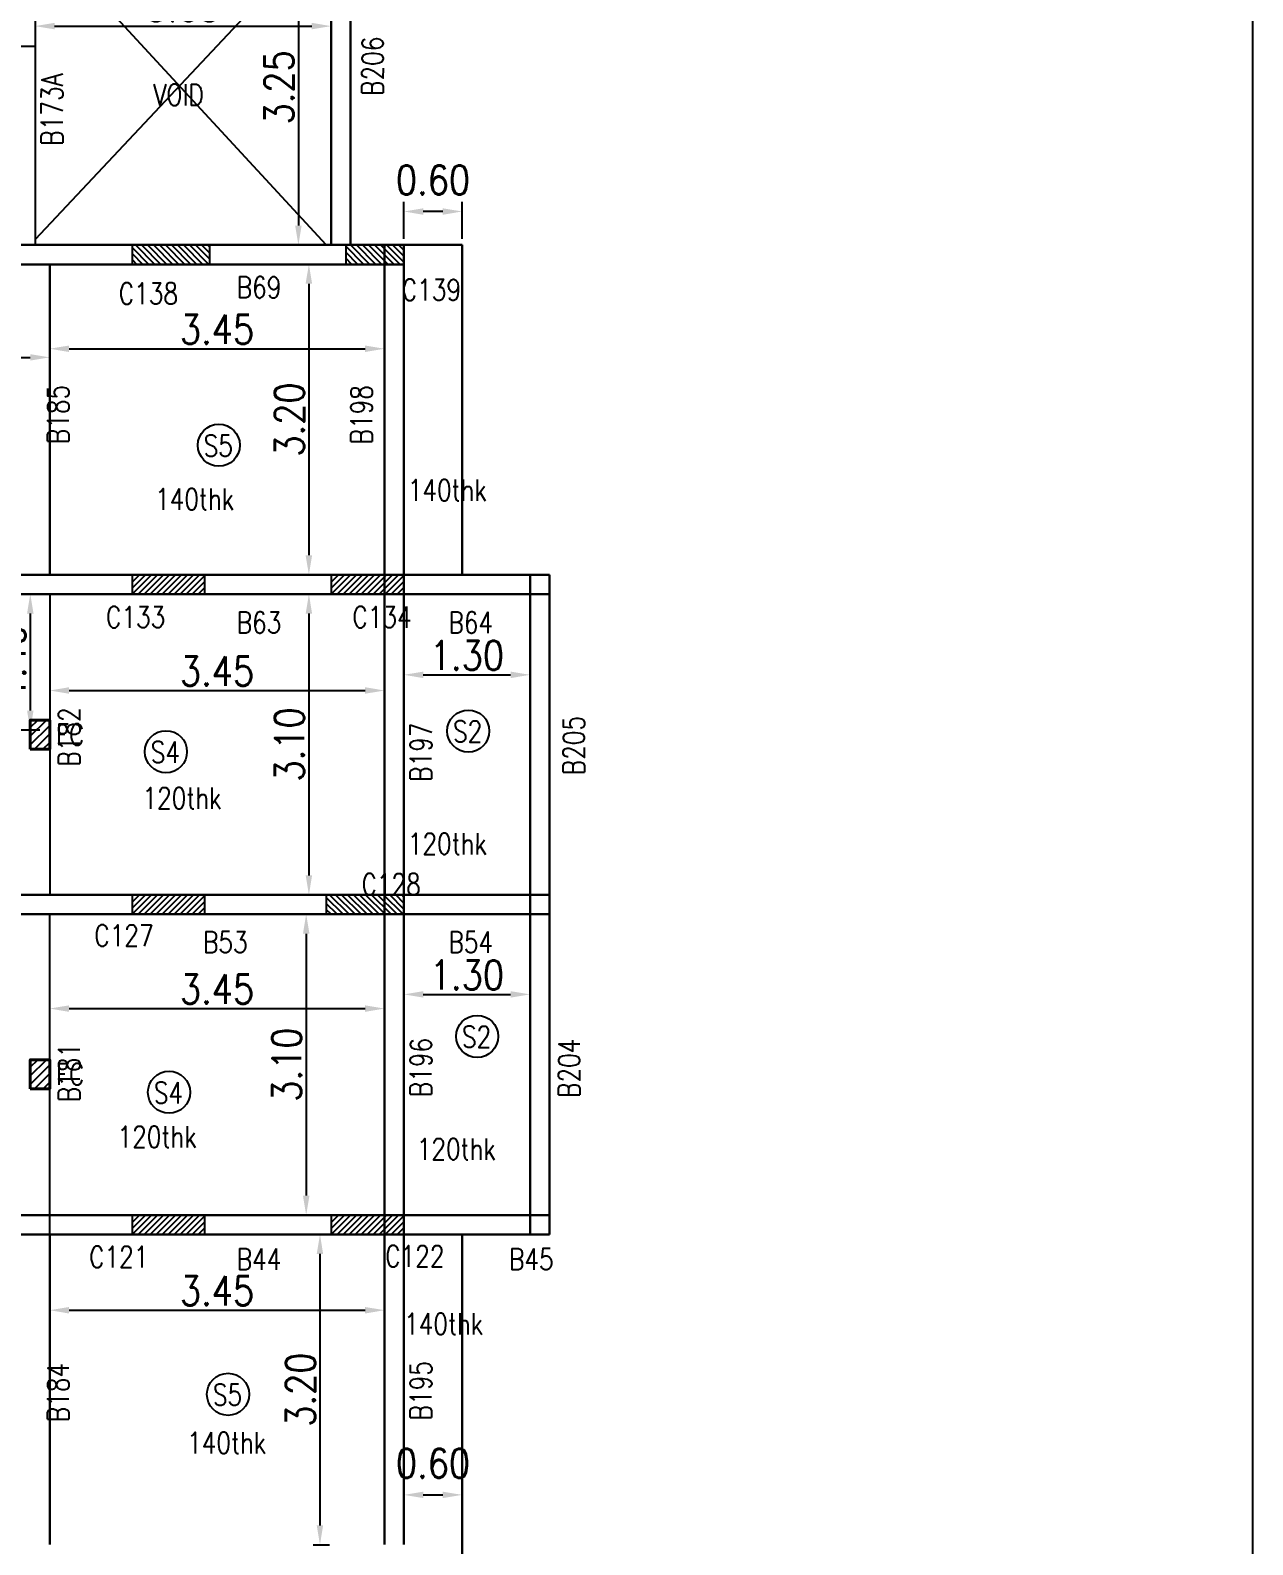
# Model space of a CAD drawing. Extents: x 461 to 37421, y -8279 to -202.
# Drawn here: x 37036.2 to 37048.79, y -8113.09 to -8097.48 of the extents above; entities that cross this region are included whole.
import ezdxf

# ---------------------------------------------------------------- set-up
doc = ezdxf.new("R2010")
doc.units = 0
doc.header["$MEASUREMENT"] = 0
doc.header["$PDMODE"] = 34
doc.header["$PDSIZE"] = 0.2
for name, color, linetype in [('COLNO', 4, 'Continuous'), ('DIM', 253, 'Continuous'), ('K-col', 1, 'Continuous')]:
    doc.layers.add(name, color=color, linetype=linetype)
doc.layers.add('k-beam', color=6, linetype='Continuous', lineweight=30)
doc.styles.add('RS', font='ROMANS.shx', dxfattribs={"width": 0.85})
doc.dimstyles.new('DIM1', dxfattribs={"dimtxt": 0.3, "dimasz": 0.2, "dimexe": 0.1, "dimexo": 0.0625, "dimgap": 0.05, "dimtad": 1, "dimzin": 0, "dimdsep": 46, "dimtxsty": 'RS', "dimcen": 0.09, "dimclrd": 256, "dimclre": 256, "dimclrt": 12, "dimaunit": 1, "dimadec": 3, "dimazin": 0, "dimtfac": 1, "dimtofl": 0, "dimtmove": 2, "dimatfit": 3, "dimfxl": 1, "dimtolj": 1, "dimtzin": 0, "dimlwd": -1, "dimarcsym": 0})

# ---------------------------------------------------------------- blocks, each defined once
blk = doc.blocks.new('*D1305')
at = {"lineweight": -2, "transparency": 16777216}
for p, q in [((37040.049, -8099.628), (37040.049, -8099.246)), ((37040.649, -8099.628), (37040.649, -8099.246))]:
    blk.add_line(p, q, dxfattribs=at)
at = {"transparency": 16777216}
blk.add_line((37040.449, -8099.346), (37040.249, -8099.346), dxfattribs=at)
for points in [[(37040.249, -8099.313), (37040.249, -8099.38), (37040.049, -8099.346)], [(37040.449, -8099.313), (37040.449, -8099.38), (37040.649, -8099.346)]]:
    blk.add_solid(points, dxfattribs=at)
at = {"layer": 'Defpoints', "color": 0, "transparency": 16777216}
for p in [(37040.049, -8099.346), (37040.049, -8099.691), (37040.649, -8099.691)]:
    blk.add_point(p, dxfattribs=at)
at = {"color": 12, "transparency": 16777216, "insert": (37040.349, -8099.021), "char_height": 0.3, "attachment_point": 5, "style": 'RS'}
blk.add_mtext('\\A1;0.60', dxfattribs=at)
blk = doc.blocks.new('*D1313')
at = {"lineweight": -2, "transparency": 16777216}
for p, q in [((37032.749, -8100.756), (37032.749, -8100.95)), ((37036.399, -8100.756), (37036.399, -8100.95))]:
    blk.add_line(p, q, dxfattribs=at)
at = {"transparency": 16777216}
blk.add_line((37032.949, -8100.85), (37036.199, -8100.85), dxfattribs=at)
for points in [[(37032.949, -8100.817), (37032.949, -8100.883), (37032.749, -8100.85)], [(37036.199, -8100.817), (37036.199, -8100.883), (37036.399, -8100.85)]]:
    blk.add_solid(points, dxfattribs=at)
at = {"layer": 'Defpoints', "color": 0, "transparency": 16777216}
for p in [(37032.749, -8100.693), (37036.399, -8100.693), (37036.399, -8100.85)]:
    blk.add_point(p, dxfattribs=at)
at = {"color": 12, "transparency": 16777216, "insert": (37034.574, -8100.65), "char_height": 0.3, "attachment_point": 5, "style": 'RS'}
blk.add_mtext('\\A1;3.65', dxfattribs=at)
blk = doc.blocks.new('*D1389')
at = {"layer": 'Defpoints', "color": 0, "transparency": 16777216}
for p in [(37036.249, -8097.247), (37039.299, -8097.247), (37039.299, -8097.435)]:
    blk.add_point(p, dxfattribs=at)
at = {"layer": 'DIM', "lineweight": -2, "transparency": 16777216}
for p, q in [((37036.249, -8097.31), (37036.249, -8097.535)), ((37039.299, -8097.31), (37039.299, -8097.535))]:
    blk.add_line(p, q, dxfattribs=at)
at = {"layer": 'DIM', "transparency": 16777216}
blk.add_line((37036.449, -8097.435), (37039.099, -8097.435), dxfattribs=at)
for points in [[(37036.449, -8097.401), (37036.449, -8097.468), (37036.249, -8097.435)], [(37039.099, -8097.401), (37039.099, -8097.468), (37039.299, -8097.435)]]:
    blk.add_solid(points, dxfattribs=at)
at = {"layer": 'DIM', "color": 12, "transparency": 16777216, "insert": (37037.774, -8097.235), "char_height": 0.3, "attachment_point": 5, "style": 'RS'}
blk.add_mtext('\\A1;3.05', dxfattribs=at)
blk = doc.blocks.new('*D1390')
at = {"layer": 'Defpoints', "color": 0, "transparency": 16777216}
for p in [(37038.942, -8096.441), (37038.942, -8099.691), (37038.962, -8099.691)]:
    blk.add_point(p, dxfattribs=at)
at = {"layer": 'DIM', "lineweight": -2, "transparency": 16777216}
for p, q in [((37039.004, -8096.441), (37039.062, -8096.441)), ((37039.004, -8099.691), (37039.062, -8099.691))]:
    blk.add_line(p, q, dxfattribs=at)
at = {"layer": 'DIM', "transparency": 16777216}
blk.add_line((37038.962, -8096.641), (37038.962, -8099.491), dxfattribs=at)
for points in [[(37038.928, -8096.641), (37038.995, -8096.641), (37038.962, -8096.441)], [(37038.928, -8099.491), (37038.995, -8099.491), (37038.962, -8099.691)]]:
    blk.add_solid(points, dxfattribs=at)
at = {"layer": 'DIM', "color": 12, "transparency": 16777216, "insert": (37038.762, -8098.066), "char_height": 0.3, "attachment_point": 5, "rotation": 90, "style": 'RS'}
blk.add_mtext('\\A1;3.25', dxfattribs=at)
blk = doc.blocks.new('*D1404')
at = {"layer": 'Defpoints', "color": 0, "transparency": 16777216}
for p in [(37036.399, -8100.539), (37039.849, -8100.539), (37039.849, -8100.761)]:
    blk.add_point(p, dxfattribs=at)
at = {"layer": 'DIM', "lineweight": -2, "transparency": 16777216}
for p, q in [((37036.399, -8100.601), (37036.399, -8100.861)), ((37039.849, -8100.601), (37039.849, -8100.861))]:
    blk.add_line(p, q, dxfattribs=at)
at = {"layer": 'DIM', "transparency": 16777216}
blk.add_line((37036.599, -8100.761), (37039.649, -8100.761), dxfattribs=at)
for points in [[(37036.599, -8100.728), (37036.599, -8100.795), (37036.399, -8100.761)], [(37039.649, -8100.728), (37039.649, -8100.795), (37039.849, -8100.761)]]:
    blk.add_solid(points, dxfattribs=at)
at = {"layer": 'DIM', "color": 12, "transparency": 16777216, "insert": (37038.124, -8100.561), "char_height": 0.3, "attachment_point": 5, "style": 'RS'}
blk.add_mtext('\\A1;3.45', dxfattribs=at)
blk = doc.blocks.new('*D1405')
at = {"layer": 'Defpoints', "color": 0, "transparency": 16777216}
for p in [(37039.17, -8099.891), (37039.07, -8103.091), (37039.17, -8103.091)]:
    blk.add_point(p, dxfattribs=at)
at = {"layer": 'DIM', "lineweight": -2, "transparency": 16777216}
for p, q in [((37039.108, -8099.891), (37038.97, -8099.891)), ((37039.108, -8103.091), (37038.97, -8103.091))]:
    blk.add_line(p, q, dxfattribs=at)
at = {"layer": 'DIM', "transparency": 16777216}
blk.add_line((37039.07, -8100.091), (37039.07, -8102.891), dxfattribs=at)
for points in [[(37039.036, -8100.091), (37039.103, -8100.091), (37039.07, -8099.891)], [(37039.036, -8102.891), (37039.103, -8102.891), (37039.07, -8103.091)]]:
    blk.add_solid(points, dxfattribs=at)
at = {"layer": 'DIM', "color": 12, "transparency": 16777216, "insert": (37038.87, -8101.491), "char_height": 0.3, "attachment_point": 5, "rotation": 90, "style": 'RS'}
blk.add_mtext('\\A1;3.20', dxfattribs=at)
blk = doc.blocks.new('*D1406')
at = {"layer": 'Defpoints', "color": 0, "transparency": 16777216}
for p in [(37040.049, -8104.031), (37041.349, -8104.031), (37041.349, -8104.123)]:
    blk.add_point(p, dxfattribs=at)
at = {"layer": 'DIM', "lineweight": -2, "transparency": 16777216}
for p, q in [((37040.049, -8104.094), (37040.049, -8104.223)), ((37041.349, -8104.094), (37041.349, -8104.223))]:
    blk.add_line(p, q, dxfattribs=at)
at = {"layer": 'DIM', "transparency": 16777216}
blk.add_line((37040.249, -8104.123), (37041.149, -8104.123), dxfattribs=at)
for points in [[(37040.249, -8104.09), (37040.249, -8104.157), (37040.049, -8104.123)], [(37041.149, -8104.09), (37041.149, -8104.157), (37041.349, -8104.123)]]:
    blk.add_solid(points, dxfattribs=at)
at = {"layer": 'DIM', "color": 12, "transparency": 16777216, "insert": (37040.699, -8103.923), "char_height": 0.3, "attachment_point": 5, "style": 'RS'}
blk.add_mtext('\\A1;1.30', dxfattribs=at)
blk = doc.blocks.new('*D1407')
at = {"layer": 'Defpoints', "color": 0, "transparency": 16777216}
for p in [(37039.084, -8103.291), (37039.07, -8106.392), (37039.084, -8106.392)]:
    blk.add_point(p, dxfattribs=at)
at = {"layer": 'DIM', "lineweight": -2, "transparency": 16777216}
for p, q in [((37039.022, -8103.291), (37038.97, -8103.291)), ((37039.022, -8106.392), (37038.97, -8106.392))]:
    blk.add_line(p, q, dxfattribs=at)
at = {"layer": 'DIM', "transparency": 16777216}
blk.add_line((37039.07, -8103.491), (37039.07, -8106.192), dxfattribs=at)
for points in [[(37039.037, -8103.491), (37039.103, -8103.491), (37039.07, -8103.291)], [(37039.037, -8106.192), (37039.103, -8106.192), (37039.07, -8106.392)]]:
    blk.add_solid(points, dxfattribs=at)
at = {"layer": 'DIM', "color": 12, "transparency": 16777216, "insert": (37038.87, -8104.841), "char_height": 0.3, "attachment_point": 5, "rotation": 90, "style": 'RS'}
blk.add_mtext('\\A1;3.10', dxfattribs=at)
blk = doc.blocks.new('*D1408')
at = {"layer": 'Defpoints', "color": 0, "transparency": 16777216}
for p in [(37036.399, -8104.249), (37039.849, -8104.249), (37039.849, -8104.285)]:
    blk.add_point(p, dxfattribs=at)
at = {"layer": 'DIM', "lineweight": -2, "transparency": 16777216}
for p, q in [((37036.399, -8104.312), (37036.399, -8104.385)), ((37039.849, -8104.312), (37039.849, -8104.385))]:
    blk.add_line(p, q, dxfattribs=at)
at = {"layer": 'DIM', "transparency": 16777216}
blk.add_line((37036.599, -8104.285), (37039.649, -8104.285), dxfattribs=at)
for points in [[(37036.599, -8104.251), (37036.599, -8104.318), (37036.399, -8104.285)], [(37039.649, -8104.251), (37039.649, -8104.318), (37039.849, -8104.285)]]:
    blk.add_solid(points, dxfattribs=at)
at = {"layer": 'DIM', "color": 12, "transparency": 16777216, "insert": (37038.124, -8104.085), "char_height": 0.3, "attachment_point": 5, "style": 'RS'}
blk.add_mtext('\\A1;3.45', dxfattribs=at)
blk = doc.blocks.new('*D1409')
at = {"layer": 'Defpoints', "color": 0, "transparency": 16777216}
for p in [(37040.049, -8107.314), (37041.349, -8107.314), (37041.349, -8107.418)]:
    blk.add_point(p, dxfattribs=at)
at = {"layer": 'DIM', "lineweight": -2, "transparency": 16777216}
for p, q in [((37040.049, -8107.377), (37040.049, -8107.518)), ((37041.349, -8107.377), (37041.349, -8107.518))]:
    blk.add_line(p, q, dxfattribs=at)
at = {"layer": 'DIM', "transparency": 16777216}
blk.add_line((37040.249, -8107.418), (37041.149, -8107.418), dxfattribs=at)
for points in [[(37040.249, -8107.385), (37040.249, -8107.451), (37040.049, -8107.418)], [(37041.149, -8107.385), (37041.149, -8107.451), (37041.349, -8107.418)]]:
    blk.add_solid(points, dxfattribs=at)
at = {"layer": 'DIM', "color": 12, "transparency": 16777216, "insert": (37040.699, -8107.218), "char_height": 0.3, "attachment_point": 5, "style": 'RS'}
blk.add_mtext('\\A1;1.30', dxfattribs=at)
blk = doc.blocks.new('*D1410')
at = {"layer": 'Defpoints', "color": 0, "transparency": 16777216}
for p in [(37038.818, -8106.592), (37038.818, -8109.693), (37039.042, -8109.693)]:
    blk.add_point(p, dxfattribs=at)
at = {"layer": 'DIM', "lineweight": -2, "transparency": 16777216}
for p, q in [((37038.881, -8106.592), (37039.142, -8106.592)), ((37038.881, -8109.693), (37039.142, -8109.693))]:
    blk.add_line(p, q, dxfattribs=at)
at = {"layer": 'DIM', "transparency": 16777216}
blk.add_line((37039.042, -8106.792), (37039.042, -8109.493), dxfattribs=at)
for points in [[(37039.009, -8106.792), (37039.076, -8106.792), (37039.042, -8106.592)], [(37039.009, -8109.493), (37039.076, -8109.493), (37039.042, -8109.693)]]:
    blk.add_solid(points, dxfattribs=at)
at = {"layer": 'DIM', "color": 12, "transparency": 16777216, "insert": (37038.842, -8108.142), "char_height": 0.3, "attachment_point": 5, "rotation": 90, "style": 'RS'}
blk.add_mtext('\\A1;3.10', dxfattribs=at)
blk = doc.blocks.new('*D1411')
at = {"layer": 'Defpoints', "color": 0, "transparency": 16777216}
for p in [(37036.399, -8107.676), (37039.849, -8107.564), (37039.849, -8107.676)]:
    blk.add_point(p, dxfattribs=at)
at = {"layer": 'DIM', "lineweight": -2, "transparency": 16777216}
for p, q in [((37036.399, -8107.614), (37036.399, -8107.464)), ((37039.849, -8107.614), (37039.849, -8107.464))]:
    blk.add_line(p, q, dxfattribs=at)
at = {"layer": 'DIM', "transparency": 16777216}
blk.add_line((37036.599, -8107.564), (37039.649, -8107.564), dxfattribs=at)
for points in [[(37036.599, -8107.531), (37036.599, -8107.598), (37036.399, -8107.564)], [(37039.649, -8107.531), (37039.649, -8107.598), (37039.849, -8107.564)]]:
    blk.add_solid(points, dxfattribs=at)
at = {"layer": 'DIM', "color": 12, "transparency": 16777216, "insert": (37038.124, -8107.364), "char_height": 0.3, "attachment_point": 5, "style": 'RS'}
blk.add_mtext('\\A1;3.45', dxfattribs=at)
blk = doc.blocks.new('*D1425')
at = {"layer": 'Defpoints', "color": 0, "transparency": 16777216}
for p in [(37035.947, -8103.291), (37035.947, -8104.691), (37036.199, -8104.691)]:
    blk.add_point(p, dxfattribs=at)
at = {"layer": 'DIM', "lineweight": -2, "transparency": 16777216}
for p, q in [((37036.009, -8103.291), (37036.299, -8103.291)), ((37036.009, -8104.691), (37036.299, -8104.691))]:
    blk.add_line(p, q, dxfattribs=at)
at = {"layer": 'DIM', "transparency": 16777216}
blk.add_line((37036.199, -8103.491), (37036.199, -8104.491), dxfattribs=at)
for points in [[(37036.166, -8103.491), (37036.233, -8103.491), (37036.199, -8103.291)], [(37036.166, -8104.491), (37036.233, -8104.491), (37036.199, -8104.691)]]:
    blk.add_solid(points, dxfattribs=at)
at = {"layer": 'DIM', "color": 12, "transparency": 16777216, "insert": (37035.999, -8103.991), "char_height": 0.3, "attachment_point": 5, "rotation": 90, "style": 'RS'}
blk.add_mtext('\\A1;1.40', dxfattribs=at)
blk = doc.blocks.new('*D1452')
at = {"layer": 'Defpoints', "color": 0, "transparency": 16777216}
for p in [(37039.849, -8110.674), (37036.399, -8110.832), (37039.849, -8110.832)]:
    blk.add_point(p, dxfattribs=at)
at = {"layer": 'DIM', "lineweight": -2, "transparency": 16777216}
for p, q in [((37036.399, -8110.769), (37036.399, -8110.574)), ((37039.849, -8110.769), (37039.849, -8110.574))]:
    blk.add_line(p, q, dxfattribs=at)
at = {"layer": 'DIM', "transparency": 16777216}
blk.add_line((37036.599, -8110.674), (37039.649, -8110.674), dxfattribs=at)
for points in [[(37036.599, -8110.641), (37036.599, -8110.708), (37036.399, -8110.674)], [(37039.649, -8110.641), (37039.649, -8110.708), (37039.849, -8110.674)]]:
    blk.add_solid(points, dxfattribs=at)
at = {"layer": 'DIM', "color": 12, "transparency": 16777216, "insert": (37038.124, -8110.474), "char_height": 0.3, "attachment_point": 5, "style": 'RS'}
blk.add_mtext('\\A1;3.45', dxfattribs=at)
blk = doc.blocks.new('*D1453')
at = {"layer": 'Defpoints', "color": 0, "transparency": 16777216}
for p in [(37039.051, -8109.893), (37039.051, -8113.093), (37039.184, -8113.093)]:
    blk.add_point(p, dxfattribs=at)
at = {"layer": 'DIM', "lineweight": -2, "transparency": 16777216}
for p, q in [((37039.113, -8109.893), (37039.284, -8109.893)), ((37039.113, -8113.093), (37039.284, -8113.093))]:
    blk.add_line(p, q, dxfattribs=at)
at = {"layer": 'DIM', "transparency": 16777216}
blk.add_line((37039.184, -8110.093), (37039.184, -8112.893), dxfattribs=at)
for points in [[(37039.151, -8110.093), (37039.217, -8110.093), (37039.184, -8109.893)], [(37039.151, -8112.893), (37039.217, -8112.893), (37039.184, -8113.093)]]:
    blk.add_solid(points, dxfattribs=at)
at = {"layer": 'DIM', "color": 12, "transparency": 16777216, "insert": (37038.984, -8111.493), "char_height": 0.3, "attachment_point": 5, "rotation": 90, "style": 'RS'}
blk.add_mtext('\\A1;3.20', dxfattribs=at)
blk = doc.blocks.new('*D1454')
at = {"layer": 'Defpoints', "color": 0, "transparency": 16777216}
for p in [(37040.049, -8112.687), (37040.649, -8112.578), (37040.649, -8112.687)]:
    blk.add_point(p, dxfattribs=at)
at = {"layer": 'DIM', "lineweight": -2, "transparency": 16777216}
for p, q in [((37040.049, -8112.625), (37040.049, -8112.478)), ((37040.649, -8112.625), (37040.649, -8112.478))]:
    blk.add_line(p, q, dxfattribs=at)
at = {"layer": 'DIM', "transparency": 16777216}
blk.add_line((37040.249, -8112.578), (37040.449, -8112.578), dxfattribs=at)
for points in [[(37040.249, -8112.545), (37040.249, -8112.611), (37040.049, -8112.578)], [(37040.449, -8112.545), (37040.449, -8112.611), (37040.649, -8112.578)]]:
    blk.add_solid(points, dxfattribs=at)
at = {"layer": 'DIM', "color": 12, "transparency": 16777216, "insert": (37040.349, -8112.253), "char_height": 0.3, "attachment_point": 5, "style": 'RS'}
blk.add_mtext('\\A1;0.60', dxfattribs=at)

msp = doc.modelspace()

# ---------------------------------------------------------------- hatches: boundary and pattern name
h = msp.add_hatch()
h.set_pattern_fill('ANSI31', color=1, scale=0.5)
h.set_pattern_definition([(45, (-64.854606, -156.478395), (-0.04419417382, 0.04419417382), [])])
h.paths.add_polyline_path([(37036.399, -8104.59), (37036.199, -8104.59), (37036.199, -8104.89), (37036.399, -8104.89)])
h = msp.add_hatch()
h.set_pattern_fill('ANSI31', color=1, scale=0.5)
h.set_pattern_definition([(45, (-64.854606, -159.97969), (-0.04419417382, 0.04419417382), [])])
h.paths.add_polyline_path([(37036.399, -8108.091), (37036.199, -8108.091), (37036.199, -8108.391), (37036.399, -8108.391)])
at = {"layer": 'K-col'}
h = msp.add_hatch(dxfattribs=at)
h.set_pattern_fill('ANSI31', color=256, scale=0.35, angle=-90, style=0)
h.set_pattern_definition([(315, (45243.473187, 29275.663138), (0.030935921677, 0.030935921677), [])])
h.paths.add_polyline_path([(37038.049, -8099.891), (37038.049, -8099.691), (37037.249, -8099.691), (37037.249, -8099.891)])
h = msp.add_hatch(dxfattribs=at)
h.set_pattern_fill('ANSI31', color=256, scale=0.35, angle=-90, style=0)
h.set_pattern_definition([(315, (45245.67489, 29281.4315), (0.030935921677, 0.030935921677), [])])
h.paths.add_polyline_path([(37040.049, -8099.891), (37040.049, -8099.691), (37039.449, -8099.691), (37039.449, -8099.891)])
h = msp.add_hatch(dxfattribs=at)
h.set_pattern_fill('ANSI31', color=256, scale=0.35, angle=-180, style=0)
h.set_pattern_definition([(225, (-327.821093, 98.642993), (0.030935921677, -0.030935921677), [])])
h.paths.add_polyline_path([(37037.999, -8103.291), (37037.999, -8103.091), (37037.249, -8103.091), (37037.249, -8103.291)])
h = msp.add_hatch(dxfattribs=at)
h.set_pattern_fill('ANSI31', color=256, scale=0.35, angle=-180, style=0)
h.set_pattern_definition([(225, (-325.771093, 98.642993), (0.030935921677, -0.030935921677), [])])
h.paths.add_polyline_path([(37040.049, -8103.291), (37040.049, -8103.091), (37039.299, -8103.091), (37039.299, -8103.291)])
h = msp.add_hatch(dxfattribs=at)
h.set_pattern_fill('ANSI31', color=256, scale=0.35, angle=-180, style=0)
h.set_pattern_definition([(225, (-327.821093, 95.342065), (0.030935921677, -0.030935921677), [])])
h.paths.add_polyline_path([(37037.999, -8106.592), (37037.999, -8106.392), (37037.249, -8106.392), (37037.249, -8106.592)])
h = msp.add_hatch(dxfattribs=at)
h.set_pattern_fill('ANSI31', color=256, scale=0.35, angle=-90, style=0)
h.set_pattern_definition([(315, (45245.473187, 29268.96221), (0.030935921677, 0.030935921677), [])])
h.paths.add_polyline_path([(37040.049, -8106.592), (37040.049, -8106.392), (37039.249, -8106.392), (37039.249, -8106.592)])
h = msp.add_hatch(dxfattribs=at)
h.set_pattern_fill('ANSI31', color=256, scale=0.35, angle=-180, style=0)
h.set_pattern_definition([(225, (-327.821093, 92.041137), (0.030935921677, -0.030935921677), [])])
h.paths.add_polyline_path([(37037.999, -8109.893), (37037.999, -8109.693), (37037.249, -8109.693), (37037.249, -8109.893)])
h = msp.add_hatch(dxfattribs=at)
h.set_pattern_fill('ANSI31', color=256, scale=0.35, angle=-180, style=0)
h.set_pattern_definition([(225, (-325.771093, 92.041137), (0.030935921677, -0.030935921677), [])])
h.paths.add_polyline_path([(37040.049, -8109.893), (37040.049, -8109.693), (37039.299, -8109.693), (37039.299, -8109.893)])

# ---------------------------------------------------------------- linework, layer by layer
for p, q in [((37039.249, -8099.69), (37036.248, -8096.44)), ((37039.248, -8096.441), (37036.248, -8099.636))]:
    msp.add_line(p, q)
at = {"color": 3}
for p, q in [((37036.249, -8096.441), (37036.249, -8099.691)), ((37032.749, -8097.64), (37036.248, -8097.64)), ((37036.399, -8103.291), (37036.399, -8106.392)), ((37036.399, -8109.891), (37036.399, -8106.592))]:
    msp.add_line(p, q, dxfattribs=at)
at = {"color": 3, "lineweight": 40}
for points in [[(37036.199, -8104.89), (37036.399, -8104.89), (37036.399, -8104.59), (37036.199, -8104.59)], [(37036.199, -8108.391), (37036.399, -8108.391), (37036.399, -8108.091), (37036.199, -8108.091)]]:
    msp.add_lwpolyline(points, close=True, dxfattribs=at)
at = {"color": 1, "lineweight": 40}
for points in [[(37036.199, -8104.89), (37036.399, -8104.89), (37036.399, -8104.59), (37036.199, -8104.59)], [(37036.199, -8108.391), (37036.399, -8108.391), (37036.399, -8108.091), (37036.199, -8108.091)]]:
    msp.add_lwpolyline(points, close=True, dxfattribs=at)
for centre in [(37038.142, -8101.756), (37040.712, -8104.703), (37037.597, -8104.916), (37040.804, -8107.851), (37037.629, -8108.427), (37038.237, -8111.541)]:
    msp.add_circle(centre, 0.217)
at = {"layer": 'DIM'}
msp.add_lwpolyline([(37017.679, -8131.753), (37048.795, -8131.753), (37048.795, -8080.055), (37017.679, -8080.055)], close=True, dxfattribs=at)
at = {"layer": 'k-beam'}
for p, q in [((37039.299, -8096.441), (37039.299, -8099.691)), ((37039.499, -8096.441), (37039.499, -8099.691)), ((37040.049, -8099.691), (37027.669, -8099.691)), ((37039.849, -8109.891), (37039.849, -8099.691)), ((37040.049, -8109.891), (37040.049, -8099.691)), ((37040.049, -8099.691), (37040.649, -8099.691)), ((37040.649, -8099.691), (37040.649, -8103.091)), ((37027.669, -8099.891), (37040.049, -8099.891)), ((37036.399, -8099.891), (37036.399, -8103.091)), ((37018.669, -8103.091), (37041.549, -8103.091)), ((37041.349, -8109.891), (37041.349, -8103.091)), ((37041.549, -8109.893), (37041.549, -8103.091)), ((37018.669, -8103.291), (37041.549, -8103.291)), ((37032.749, -8106.392), (37041.549, -8106.392)), ((37041.549, -8106.592), (37032.549, -8106.592)), ((37018.869, -8109.693), (37041.549, -8109.693)), ((37020.169, -8109.893), (37041.549, -8109.893)), ((37036.399, -8113.091), (37036.399, -8109.891)), ((37039.849, -8113.091), (37039.849, -8109.891)), ((37040.049, -8113.091), (37040.049, -8109.891)), ((37040.649, -8113.293), (37040.649, -8109.891))]:
    msp.add_line(p, q, dxfattribs=at)
at = {"layer": 'K-col'}
for points in [[(37037.249, -8099.691), (37037.249, -8099.891), (37038.049, -8099.891), (37038.049, -8099.691)], [(37039.449, -8099.691), (37039.449, -8099.891), (37040.049, -8099.891), (37040.049, -8099.691)], [(37037.249, -8103.091), (37037.249, -8103.291), (37037.999, -8103.291), (37037.999, -8103.091)], [(37039.299, -8103.091), (37039.299, -8103.291), (37040.049, -8103.291), (37040.049, -8103.091)], [(37037.249, -8106.392), (37037.249, -8106.592), (37037.999, -8106.592), (37037.999, -8106.392)], [(37039.249, -8106.392), (37039.249, -8106.592), (37040.049, -8106.592), (37040.049, -8106.392)], [(37037.249, -8109.693), (37037.249, -8109.893), (37037.999, -8109.893), (37037.999, -8109.693)], [(37039.299, -8109.693), (37039.299, -8109.893), (37040.049, -8109.893), (37040.049, -8109.693)]]:
    msp.add_lwpolyline(points, close=True, dxfattribs=at)

# ---------------------------------------------------------------- texts
at = {"layer": 'COLNO', "color": 3, "lineweight": -3, "style": 'RS', "width": 0.8}
for s, rotation, p in [('B206', 89.9918, (37039.837, -8098.154)), ('B173A', 89.9918, (37036.533, -8098.667)), ('VOID', 359.9918, (37037.466, -8098.253)), ('B69', 359.9918, (37038.326, -8100.238)), ('B185', 89.9918, (37036.597, -8101.744)), ('B198', 89.9918, (37039.723, -8101.747)), ('140thk', 359.9918, (37037.485, -8102.421)), ('140thk', 359.9918, (37040.088, -8102.328)), ('B63', 359.9918, (37038.326, -8103.694)), ('B64', 359.9918, (37040.508, -8103.694)), ('B182', 89.9918, (37036.709, -8105.069)), ('B205', 89.9918, (37041.909, -8105.158)), ('B197', 89.9918, (37040.335, -8105.226)), ('120thk', 359.9918, (37037.355, -8105.505)), ('120thk', 359.9918, (37040.089, -8105.974)), ('B53', 359.9918, (37037.979, -8106.989)), ('B54', 359.9918, (37040.508, -8106.989)), ('B181', 89.9918, (37036.709, -8108.529)), ('B196', 89.9918, (37040.335, -8108.477)), ('B204', 89.9918, (37041.862, -8108.485)), ('120thk', 359.9918, (37037.098, -8108.995)), ('120thk', 359.9918, (37040.181, -8109.122)), ('B44', 359.9918, (37038.326, -8110.259)), ('B45', 359.9918, (37041.132, -8110.259)), ('140thk', 359.9918, (37040.051, -8110.926)), ('B184', 89.9918, (37036.597, -8111.828)), ('B195', 89.9918, (37040.335, -8111.809)), ('140thk', 359.9918, (37037.815, -8112.151))]:
    msp.add_text(s, height=0.22, rotation=rotation, dxfattribs=at).set_placement(p)
at = {"layer": 'COLNO', "lineweight": -3, "style": 'RS', "width": 0.8}
for s, p in [('C139', (37040.027, -8100.264)), ('C138', (37037.111, -8100.301)), ('C133', (37036.979, -8103.637)), ('C134', (37039.518, -8103.637)), ('C128', (37039.612, -8106.393)), ('C127', (37036.859, -8106.92)), ('C121', (37036.805, -8110.235)), ('C122', (37039.856, -8110.228))]:
    msp.add_text(s, height=0.22, rotation=359.9918, dxfattribs=at).set_placement(p)
at = {"layer": 'COLNO', "color": 1, "lineweight": -3, "style": 'RS', "width": 0.8}
for s, p in [('S5', (37037.985, -8101.871)), ('FC', (37036.463, -8104.85)), ('S2', (37040.555, -8104.818)), ('S4', (37037.44, -8105.032)), ('S2', (37040.647, -8107.966)), ('FC', (37036.463, -8108.351)), ('S4', (37037.472, -8108.543)), ('S5', (37038.08, -8111.656))]:
    msp.add_text(s, height=0.22, rotation=359.9918, dxfattribs=at).set_placement(p)

# ---------------------------------------------------------------- dimensions: what is measured, and where the dimension line sits
dim = msp.add_aligned_dim(p1=(37040.649, -8099.691), p2=(37040.049, -8099.691), distance=-0.344, dimstyle='DIM1', override={"dimpost": '\\X', "dimfxl": 150})
dim.commit()
dim.dimension.update_dxf_attribs({"geometry": '*D1305', "text_midpoint": (37040.349, -8099.021)})
dim = msp.add_linear_dim(base=(37036.399, -8100.85), p1=(37032.749, -8100.693), p2=(37036.399, -8100.693), dimstyle='DIM1', override={"dimpost": '\\X', "dimfxl": 150})
dim.commit()
dim.dimension.update_dxf_attribs({"geometry": '*D1313', "text_midpoint": (37034.574, -8100.65)})
at = {"layer": 'DIM'}
for base, p1, p2, picture, middle in [((37038.962, -8099.691), (37038.942, -8096.441), (37038.942, -8099.691), '*D1390', (37038.762, -8098.066)), ((37039.07, -8103.091), (37039.17, -8099.891), (37039.17, -8103.091), '*D1405', (37038.87, -8101.491)), ((37036.199, -8104.691), (37035.947, -8103.291), (37035.947, -8104.691), '*D1425', (37035.999, -8103.991)), ((37039.07, -8106.392), (37039.084, -8103.291), (37039.084, -8106.392), '*D1407', (37038.87, -8104.841)), ((37039.042, -8109.693), (37038.818, -8106.592), (37038.818, -8109.693), '*D1410', (37038.842, -8108.142)), ((37039.184, -8113.093), (37039.051, -8109.893), (37039.051, -8113.093), '*D1453', (37038.984, -8111.493))]:
    dim = msp.add_linear_dim(base=base, p1=p1, p2=p2, angle=90, dimstyle='DIM1', override={"dimpost": '\\X', "dimfxl": 0.18}, dxfattribs=at)
    dim.commit()
    dim.dimension.update_dxf_attribs({"geometry": picture, "text_midpoint": middle})
for base, p1, p2, picture, middle in [((37039.299, -8097.435), (37036.249, -8097.247), (37039.299, -8097.247), '*D1389', (37037.774, -8097.235)), ((37039.849, -8100.761), (37036.399, -8100.539), (37039.849, -8100.539), '*D1404', (37038.124, -8100.561)), ((37041.349, -8104.123), (37040.049, -8104.031), (37041.349, -8104.031), '*D1406', (37040.699, -8103.923)), ((37039.849, -8104.285), (37036.399, -8104.249), (37039.849, -8104.249), '*D1408', (37038.124, -8104.085)), ((37041.349, -8107.418), (37040.049, -8107.314), (37041.349, -8107.314), '*D1409', (37040.699, -8107.218)), ((37039.849, -8107.564), (37036.399, -8107.676), (37039.849, -8107.676), '*D1411', (37038.124, -8107.364)), ((37039.849, -8110.674), (37036.399, -8110.832), (37039.849, -8110.832), '*D1452', (37038.124, -8110.474)), ((37040.649, -8112.578), (37040.049, -8112.687), (37040.649, -8112.687), '*D1454', (37040.349, -8112.253))]:
    dim = msp.add_linear_dim(base=base, p1=p1, p2=p2, dimstyle='DIM1', override={"dimpost": '\\X', "dimfxl": 0.18}, dxfattribs=at)
    dim.commit()
    dim.dimension.update_dxf_attribs({"geometry": picture, "text_midpoint": middle})

doc.saveas('drawing.dxf')
